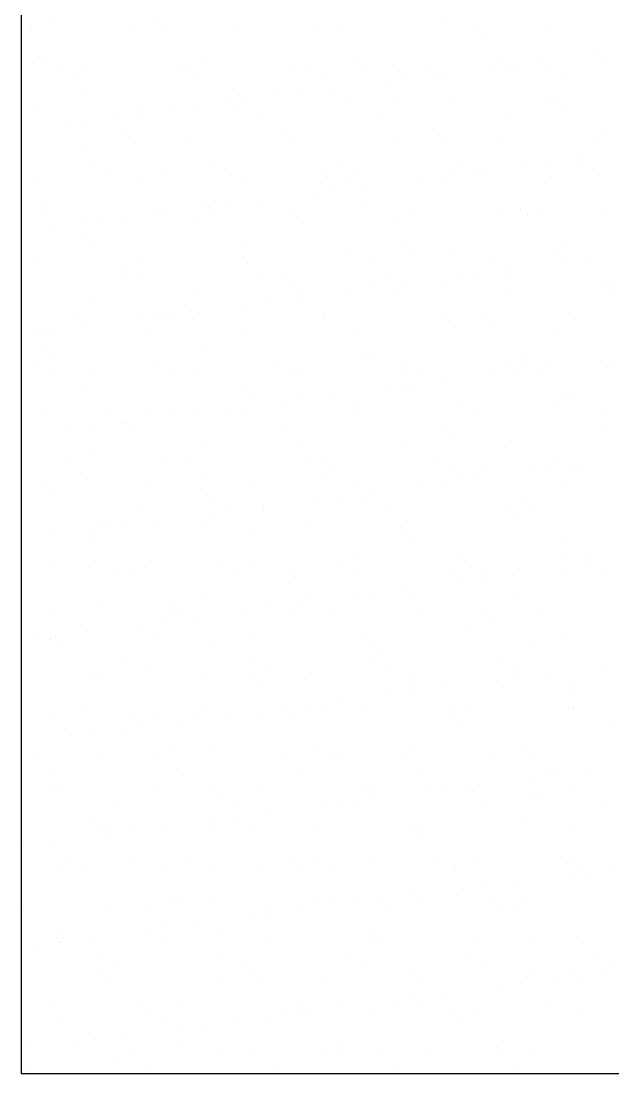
# Model space of a CAD drawing. Header units: metres. Extents: x 516 to 666, y 54 to 108.
# Drawn here: x 599.851 to 600.376, y 85.76 to 86.694 of the extents above; entities that cross this region are included whole.
import ezdxf

# ---------------------------------------------------------------- set-up
doc = ezdxf.new("R2010")
doc.units = ezdxf.units.M
doc.header["$LTSCALE"] = 30
doc.header["$MEASUREMENT"] = 0
doc.layers.get('0').update_dxf_attribs({"linetype": 'CONTINUOUS'})

msp = doc.modelspace()

# ---------------------------------------------------------------- linework, layer by layer
for p, q in [((599.85122, 88.69055), (599.85122, 85.76041)), ((599.85852, 86.6896), (599.85852, 86.6896)), ((599.87673, 86.692), (599.87673, 86.692)), ((599.95182, 86.68778), (599.95182, 86.68778)), ((599.97308, 86.69399), (599.97308, 86.69399)), ((599.97953, 86.68808), (599.97953, 86.68808)), ((600.11518, 86.69089), (600.11518, 86.69089)), ((600.13586, 86.69075), (600.13586, 86.69075)), ((600.22747, 86.69192), (600.22747, 86.69192)), ((600.25521, 86.68969), (600.25521, 86.68969)), ((600.31699, 86.69149), (600.31699, 86.69149)), ((599.86021, 86.68661), (599.86021, 86.68661)), ((600.04134, 86.68735), (600.04134, 86.68735)), ((600.26166, 86.68378), (600.26166, 86.68378)), ((599.86787, 86.66327), (599.86787, 86.66327)), ((600.00997, 86.66018), (600.00997, 86.66018)), ((600.3618, 86.66525), (600.3618, 86.66525)), ((600.3664, 86.66028), (600.3664, 86.66028)), ((599.87432, 86.65736), (599.87432, 86.65736)), ((599.88529, 86.65406), (599.88529, 86.65406)), ((599.90462, 86.65156), (599.90462, 86.65156)), ((599.99427, 86.65426), (599.99427, 86.65426)), ((599.99914, 86.65497), (599.99914, 86.65497)), ((600.09074, 86.65613), (600.09074, 86.65613)), ((600.10326, 86.65446), (600.10326, 86.65446)), ((600.15001, 86.65898), (600.15001, 86.65898)), ((600.15646, 86.65306), (600.15646, 86.65306)), ((600.18027, 86.6557), (600.18027, 86.6557)), ((600.21224, 86.65465), (600.21224, 86.65465)), ((600.26759, 86.65284), (600.26759, 86.65284)), ((600.27479, 86.65911), (600.27479, 86.65911)), ((600.28581, 86.65524), (600.28581, 86.65524)), ((600.29211, 86.65588), (600.29211, 86.65588)), ((600.31426, 86.65899), (600.31426, 86.65899)), ((600.32122, 86.65485), (600.32122, 86.65485)), ((599.90005, 86.64466), (599.90005, 86.64466)), ((600.00903, 86.64486), (600.00903, 86.64486)), ((600.11801, 86.64505), (600.11801, 86.64505)), ((600.19161, 86.64284), (600.19161, 86.64284)), ((600.22006, 86.64659), (600.22006, 86.64659)), ((600.227, 86.64525), (600.227, 86.64525)), ((600.33598, 86.64545), (600.33598, 86.64545)), ((600.12586, 86.63418), (600.12586, 86.63418)), ((600.17339, 86.64044), (600.17339, 86.64044)), ((599.90477, 86.62946), (599.90477, 86.62946)), ((600.04481, 86.62826), (600.04481, 86.62826)), ((600.05126, 86.62235), (600.05126, 86.62235)), ((600.07919, 86.62804), (600.07919, 86.62804)), ((600.0974, 86.63044), (600.0974, 86.63044)), ((600.13807, 86.62332), (600.13807, 86.62332)), ((600.18691, 86.62517), (600.18691, 86.62517)), ((600.22967, 86.62449), (600.22967, 86.62449)), ((600.3192, 86.62406), (600.3192, 86.62406)), ((600.32694, 86.62396), (600.32694, 86.62396)), ((599.86242, 86.61918), (599.86242, 86.61918)), ((599.95402, 86.62035), (599.95402, 86.62035)), ((599.98499, 86.61564), (599.98499, 86.61564)), ((600.0032, 86.61804), (600.0032, 86.61804)), ((600.03165, 86.62178), (600.03165, 86.62178)), ((600.04355, 86.61992), (600.04355, 86.61992)), ((600.33339, 86.61805), (600.33339, 86.61805)), ((599.909, 86.60563), (599.909, 86.60563)), ((599.93745, 86.60938), (599.93745, 86.60938)), ((599.95318, 86.61081), (599.95318, 86.61081)), ((600.06216, 86.61101), (600.06216, 86.61101)), ((600.17114, 86.61121), (600.17114, 86.61121)), ((600.28013, 86.61141), (600.28013, 86.61141)), ((599.89078, 86.60324), (599.89078, 86.60324)), ((599.9396, 86.59754), (599.9396, 86.59754)), ((600.0817, 86.59445), (600.0817, 86.59445)), ((599.94605, 86.59163), (599.94605, 86.59163)), ((600.00134, 86.58753), (600.00134, 86.58753)), ((600.09295, 86.5887), (600.09295, 86.5887)), ((600.18247, 86.58827), (600.18247, 86.58827)), ((600.22174, 86.59325), (600.22174, 86.59325)), ((600.22819, 86.58734), (600.22819, 86.58734)), ((600.27699, 86.59168), (600.27699, 86.59168)), ((600.36384, 86.59015), (600.36384, 86.59015)), ((600.3686, 86.59285), (600.3686, 86.59285)), ((599.90682, 86.58413), (599.90682, 86.58413)), ((599.91355, 86.56642), (599.91355, 86.56642)), ((600.02254, 86.56662), (600.02254, 86.56662)), ((600.13152, 86.56682), (600.13152, 86.56682)), ((600.2405, 86.56702), (600.2405, 86.56702)), ((600.29986, 86.56648), (600.29986, 86.56648)), ((600.31808, 86.56888), (600.31808, 86.56888)), ((600.34653, 86.57262), (600.34653, 86.57262)), ((600.34949, 86.56722), (600.34949, 86.56722)), ((599.92831, 86.55702), (599.92831, 86.55702)), ((599.9765, 86.56374), (599.9765, 86.56374)), ((600.0373, 86.55722), (600.0373, 86.55722)), ((600.11654, 86.56253), (600.11654, 86.56253)), ((600.14628, 86.55742), (600.14628, 86.55742)), ((600.23188, 86.55706), (600.23188, 86.55706)), ((600.25232, 86.56022), (600.25232, 86.56022)), ((600.25526, 86.55762), (600.25526, 86.55762)), ((600.25864, 86.55944), (600.25864, 86.55944)), ((600.36425, 86.55782), (600.36425, 86.55782)), ((599.86462, 86.55175), (599.86462, 86.55175)), ((599.95623, 86.55291), (599.95623, 86.55291)), ((600.04575, 86.55248), (600.04575, 86.55248)), ((600.12299, 86.55662), (600.12299, 86.55662)), ((600.14027, 86.55589), (600.14027, 86.55589)), ((600.15812, 86.54782), (600.15812, 86.54782)), ((600.20566, 86.55408), (600.20566, 86.55408)), ((600.22387, 86.55648), (600.22387, 86.55648)), ((600.3214, 86.55663), (600.3214, 86.55663)), ((600.11145, 86.54168), (600.11145, 86.54168)), ((600.12967, 86.54407), (600.12967, 86.54407)), ((599.8713, 86.53302), (599.8713, 86.53302)), ((600.01133, 86.53182), (600.01133, 86.53182)), ((600.01725, 86.52927), (600.01725, 86.52927)), ((600.03547, 86.53167), (600.03547, 86.53167)), ((600.06392, 86.53542), (600.06392, 86.53542)), ((600.15343, 86.52872), (600.15343, 86.52872)), ((599.87246, 86.52298), (599.87246, 86.52298)), ((599.96972, 86.52302), (599.96972, 86.52302)), ((599.98144, 86.52318), (599.98144, 86.52318)), ((600.00355, 86.5201), (600.00355, 86.5201)), ((600.01778, 86.52591), (600.01778, 86.52591)), ((600.09042, 86.52337), (600.09042, 86.52337)), ((600.09515, 86.52127), (600.09515, 86.52127)), ((600.18468, 86.52084), (600.18468, 86.52084)), ((600.19941, 86.52357), (600.19941, 86.52357)), ((600.2792, 86.52425), (600.2792, 86.52425)), ((600.29347, 86.52752), (600.29347, 86.52752)), ((600.29992, 86.52161), (600.29992, 86.52161)), ((600.30839, 86.52377), (600.30839, 86.52377)), ((600.37081, 86.52541), (600.37081, 86.52541)), ((599.87552, 86.51061), (599.87552, 86.51061)), ((599.90903, 86.5167), (599.90903, 86.5167)), ((599.92305, 86.51687), (599.92305, 86.51687)), ((599.94127, 86.51927), (599.94127, 86.51927)), ((599.90613, 86.5011), (599.90613, 86.5011)), ((599.91258, 86.49519), (599.91258, 86.49519)), ((600.04823, 86.49801), (600.04823, 86.49801)), ((600.18827, 86.4968), (600.18827, 86.4968)), ((600.33037, 86.49371), (600.33037, 86.49371)), ((599.86682, 86.48431), (599.86682, 86.48431)), ((599.95843, 86.48548), (599.95843, 86.48548)), ((600.04795, 86.48505), (600.04795, 86.48505)), ((600.14248, 86.48846), (600.14248, 86.48846)), ((600.19472, 86.49089), (600.19472, 86.49089)), ((600.23408, 86.48963), (600.23408, 86.48963)), ((600.32361, 86.4892), (600.32361, 86.4892)), ((600.35034, 86.48252), (600.35034, 86.48252)), ((599.94182, 86.47879), (599.94182, 86.47879)), ((600.0508, 86.47899), (600.0508, 86.47899)), ((600.15979, 86.47919), (600.15979, 86.47919)), ((600.26877, 86.47938), (600.26877, 86.47938)), ((600.28459, 86.47386), (600.28459, 86.47386)), ((600.33213, 86.48012), (600.33213, 86.48012)), ((599.94303, 86.46729), (599.94303, 86.46729)), ((599.95658, 86.46939), (599.95658, 86.46939)), ((600.06556, 86.46959), (600.06556, 86.46959)), ((600.08306, 86.46609), (600.08306, 86.46609)), ((600.17454, 86.46978), (600.17454, 86.46978)), ((600.23792, 86.46772), (600.23792, 86.46772)), ((600.25614, 86.47011), (600.25614, 86.47011)), ((600.28353, 86.46998), (600.28353, 86.46998)), ((600.08951, 86.46018), (600.08951, 86.46018)), ((600.14372, 86.45531), (600.14372, 86.45531)), ((600.16194, 86.45771), (600.16194, 86.45771)), ((600.19039, 86.46146), (600.19039, 86.46146)), ((600.22516, 86.46299), (600.22516, 86.46299)), ((600.2814, 86.45681), (600.2814, 86.45681)), ((600.3652, 86.46179), (600.3652, 86.46179)), ((600.37165, 86.45588), (600.37165, 86.45588)), ((600.37301, 86.45798), (600.37301, 86.45798)), ((599.91123, 86.44926), (599.91123, 86.44926)), ((600.00575, 86.45267), (600.00575, 86.45267)), ((600.06774, 86.44531), (600.06774, 86.44531)), ((600.09619, 86.44906), (600.09619, 86.44906)), ((600.09736, 86.45384), (600.09736, 86.45384)), ((600.18688, 86.45341), (600.18688, 86.45341)), ((599.90072, 86.43534), (599.90072, 86.43534)), ((599.97786, 86.43537), (599.97786, 86.43537)), ((600.00198, 86.43665), (600.00198, 86.43665)), ((600.0097, 86.43554), (600.0097, 86.43554)), ((600.04952, 86.44291), (600.04952, 86.44291)), ((600.11869, 86.43574), (600.11869, 86.43574)), ((600.22767, 86.43594), (600.22767, 86.43594)), ((600.33665, 86.43614), (600.33665, 86.43614)), ((599.95532, 86.43051), (599.95532, 86.43051)), ((599.97353, 86.43291), (599.97353, 86.43291)), ((599.98431, 86.42946), (599.98431, 86.42946)), ((600.11996, 86.43228), (600.11996, 86.43228)), ((600.26, 86.43108), (600.26, 86.43108)), ((599.86111, 86.41811), (599.86111, 86.41811)), ((599.86903, 86.41688), (599.86903, 86.41688)), ((599.87933, 86.42051), (599.87933, 86.42051)), ((599.90778, 86.42425), (599.90778, 86.42425)), ((599.96064, 86.41805), (599.96064, 86.41805)), ((600.05016, 86.41762), (600.05016, 86.41762)), ((600.14468, 86.42103), (600.14468, 86.42103)), ((600.23629, 86.42219), (600.23629, 86.42219)), ((600.26645, 86.42517), (600.26645, 86.42517)), ((600.32581, 86.42177), (600.32581, 86.42177)), ((599.87266, 86.40466), (599.87266, 86.40466)), ((599.87911, 86.39875), (599.87911, 86.39875)), ((600.01476, 86.40156), (600.01476, 86.40156)), ((600.15479, 86.40036), (600.15479, 86.40036)), ((599.8611, 86.39096), (599.8611, 86.39096)), ((599.97008, 86.39116), (599.97008, 86.39116)), ((600.07907, 86.39135), (600.07907, 86.39135)), ((600.16124, 86.39445), (600.16124, 86.39445)), ((600.18805, 86.39155), (600.18805, 86.39155)), ((600.28361, 86.38938), (600.28361, 86.38938)), ((600.29689, 86.39727), (600.29689, 86.39727)), ((600.29703, 86.39175), (600.29703, 86.39175)), ((600.36439, 86.39375), (600.36439, 86.39375)), ((600.37521, 86.39055), (600.37521, 86.39055)), ((599.87586, 86.38156), (599.87586, 86.38156)), ((599.91344, 86.38183), (599.91344, 86.38183)), ((599.98484, 86.38175), (599.98484, 86.38175)), ((600.00796, 86.38524), (600.00796, 86.38524)), ((600.09382, 86.38195), (600.09382, 86.38195)), ((600.09956, 86.38641), (600.09956, 86.38641)), ((600.18909, 86.38598), (600.18909, 86.38598)), ((600.20281, 86.38215), (600.20281, 86.38215)), ((600.27019, 86.38135), (600.27019, 86.38135)), ((600.28841, 86.38375), (600.28841, 86.38375)), ((600.31179, 86.38235), (600.31179, 86.38235)), ((600.31686, 86.3875), (600.31686, 86.3875)), ((599.90955, 86.37085), (599.90955, 86.37085)), ((600.1942, 86.37135), (600.1942, 86.37135)), ((600.22266, 86.37509), (600.22266, 86.37509)), ((600.04959, 86.36965), (600.04959, 86.36965)), ((600.05604, 86.36373), (600.05604, 86.36373)), ((600.12845, 86.36269), (600.12845, 86.36269)), ((600.17599, 86.36895), (600.17599, 86.36895)), ((600.19169, 86.36655), (600.19169, 86.36655)), ((600.33173, 86.36535), (600.33173, 86.36535)), ((600.08179, 86.35655), (600.08179, 86.35655)), ((600.1, 86.35895), (600.1, 86.35895)), ((600.14688, 86.35359), (600.14688, 86.35359)), ((600.23849, 86.35476), (600.23849, 86.35476)), ((600.32801, 86.35433), (600.32801, 86.35433)), ((600.33818, 86.35944), (600.33818, 86.35944)), ((599.87123, 86.34945), (599.87123, 86.34945)), ((599.92898, 86.34771), (599.92898, 86.34771)), ((599.96284, 86.35062), (599.96284, 86.35062)), ((599.98758, 86.34415), (599.98758, 86.34415)), ((600.0058, 86.34655), (600.0058, 86.34655)), ((600.03425, 86.35029), (600.03425, 86.35029)), ((600.03797, 86.34791), (600.03797, 86.34791)), ((600.05236, 86.35019), (600.05236, 86.35019)), ((600.14695, 86.34811), (600.14695, 86.34811)), ((600.25594, 86.3483), (600.25594, 86.3483)), ((600.36492, 86.3485), (600.36492, 86.3485)), ((599.9116, 86.33414), (599.9116, 86.33414)), ((599.94005, 86.33789), (599.94005, 86.33789)), ((599.94439, 86.33893), (599.94439, 86.33893)), ((599.95084, 86.33302), (599.95084, 86.33302)), ((600.08649, 86.33584), (600.08649, 86.33584)), ((600.22652, 86.33463), (600.22652, 86.33463)), ((599.89338, 86.33174), (599.89338, 86.33174)), ((600.23297, 86.32872), (600.23297, 86.32872)), ((600.36862, 86.33154), (600.36862, 86.33154)), ((599.91564, 86.3144), (599.91564, 86.3144)), ((600.01016, 86.31781), (600.01016, 86.31781)), ((600.10177, 86.31897), (600.10177, 86.31897)), ((600.19129, 86.31855), (600.19129, 86.31855)), ((600.28581, 86.32195), (600.28581, 86.32195)), ((599.98128, 86.30512), (599.98128, 86.30512)), ((599.88936, 86.30332), (599.88936, 86.30332)), ((599.99835, 86.30352), (599.99835, 86.30352)), ((600.10733, 86.30372), (600.10733, 86.30372)), ((600.12132, 86.30392), (600.12132, 86.30392)), ((600.12777, 86.29801), (600.12777, 86.29801)), ((600.21631, 86.30392), (600.21631, 86.30392)), ((600.26342, 86.30082), (600.26342, 86.30082)), ((600.32067, 86.29739), (600.32067, 86.29739)), ((600.3253, 86.30412), (600.3253, 86.30412)), ((600.34912, 86.30113), (600.34912, 86.30113)), ((599.90412, 86.29392), (599.90412, 86.29392)), ((600.0131, 86.29412), (600.0131, 86.29412)), ((600.12209, 86.29432), (600.12209, 86.29432)), ((600.14909, 86.28616), (600.14909, 86.28616)), ((600.23107, 86.29452), (600.23107, 86.29452)), ((600.2407, 86.28733), (600.2407, 86.28733)), ((600.25492, 86.28873), (600.25492, 86.28873)), ((600.30246, 86.29499), (600.30246, 86.29499)), ((600.33022, 86.2869), (600.33022, 86.2869)), ((600.34005, 86.29471), (600.34005, 86.29471)), ((599.87344, 86.28202), (599.87344, 86.28202)), ((599.96504, 86.28319), (599.96504, 86.28319)), ((600.05457, 86.28276), (600.05457, 86.28276)), ((600.20825, 86.28259), (600.20825, 86.28259)), ((600.22647, 86.28499), (600.22647, 86.28499)), ((599.87608, 86.2744), (599.87608, 86.2744)), ((600.01611, 86.2732), (600.01611, 86.2732)), ((600.02257, 86.26729), (600.02257, 86.26729)), ((600.11405, 86.27019), (600.11405, 86.27019)), ((600.13227, 86.27258), (600.13227, 86.27258)), ((600.15822, 86.27011), (600.15822, 86.27011)), ((600.16072, 86.27633), (600.16072, 86.27633)), ((600.29825, 86.2689), (600.29825, 86.2689)), ((599.95725, 86.26008), (599.95725, 86.26008)), ((600.01985, 86.25778), (600.01985, 86.25778)), ((600.03807, 86.26018), (600.03807, 86.26018)), ((600.06623, 86.26027), (600.06623, 86.26027)), ((600.06652, 86.26393), (600.06652, 86.26393)), ((600.17522, 86.26047), (600.17522, 86.26047)), ((600.2842, 86.26067), (600.2842, 86.26067)), ((600.3047, 86.26299), (600.3047, 86.26299)), ((599.97232, 86.25153), (599.97232, 86.25153)), ((600.01237, 86.25037), (600.01237, 86.25037)), ((600.10397, 86.25154), (600.10397, 86.25154)), ((600.1935, 86.25111), (600.1935, 86.25111)), ((600.28802, 86.25452), (600.28802, 86.25452)), ((599.87811, 86.23912), (599.87811, 86.23912)), ((599.91091, 86.24249), (599.91091, 86.24249)), ((599.91784, 86.24697), (599.91784, 86.24697)), ((599.92565, 86.24538), (599.92565, 86.24538)), ((599.94386, 86.24778), (599.94386, 86.24778)), ((600.05301, 86.23939), (600.05301, 86.23939)), ((599.91736, 86.23658), (599.91736, 86.23658)), ((600.19305, 86.23819), (600.19305, 86.23819)), ((600.1995, 86.23228), (600.1995, 86.23228)), ((600.33515, 86.23509), (600.33515, 86.23509)), ((599.87564, 86.21459), (599.87564, 86.21459)), ((599.91763, 86.21569), (599.91763, 86.21569)), ((599.96725, 86.21575), (599.96725, 86.21575)), ((600.02661, 86.21589), (600.02661, 86.21589)), ((600.05677, 86.21533), (600.05677, 86.21533)), ((600.13559, 86.21609), (600.13559, 86.21609)), ((600.15129, 86.21873), (600.15129, 86.21873)), ((600.2429, 86.2199), (600.2429, 86.2199)), ((600.24458, 86.21628), (600.24458, 86.21628)), ((600.33242, 86.21947), (600.33242, 86.21947)), ((600.35356, 86.21648), (600.35356, 86.21648)), ((599.93238, 86.20629), (599.93238, 86.20629)), ((599.94781, 86.20868), (599.94781, 86.20868)), ((600.04137, 86.20649), (600.04137, 86.20649)), ((600.08784, 86.20747), (600.08784, 86.20747)), ((600.15035, 86.20668), (600.15035, 86.20668)), ((600.22994, 86.20438), (600.22994, 86.20438)), ((600.25934, 86.20688), (600.25934, 86.20688)), ((600.28719, 86.20237), (600.28719, 86.20237)), ((600.33472, 86.20863), (600.33472, 86.20863)), ((600.35294, 86.21103), (600.35294, 86.21103)), ((600.36832, 86.20708), (600.36832, 86.20708)), ((600.36998, 86.20318), (600.36998, 86.20318)), ((600.09429, 86.20156), (600.09429, 86.20156)), ((600.24052, 86.19623), (600.24052, 86.19623)), ((600.25874, 86.19862), (600.25874, 86.19862)), ((600.10618, 86.18411), (600.10618, 86.18411)), ((600.14632, 86.18382), (600.14632, 86.18382)), ((600.16453, 86.18622), (600.16453, 86.18622)), ((600.19299, 86.18997), (600.19299, 86.18997)), ((600.1957, 86.18368), (600.1957, 86.18368)), ((600.29022, 86.18709), (600.29022, 86.18709)), ((599.92005, 86.17954), (599.92005, 86.17954)), ((599.98264, 86.17676), (599.98264, 86.17676)), ((600.01457, 86.18294), (600.01457, 86.18294)), ((600.07033, 86.17382), (600.07033, 86.17382)), ((600.09878, 86.17757), (600.09878, 86.17757)), ((599.87653, 86.17224), (599.87653, 86.17224)), ((599.98551, 86.17244), (599.98551, 86.17244)), ((599.98909, 86.17085), (599.98909, 86.17085)), ((600.00458, 86.16516), (600.00458, 86.16516)), ((600.05212, 86.17142), (600.05212, 86.17142)), ((600.0945, 86.17264), (600.0945, 86.17264)), ((600.12474, 86.17366), (600.12474, 86.17366)), ((600.20348, 86.17284), (600.20348, 86.17284)), ((600.26478, 86.17246), (600.26478, 86.17246)), ((600.27123, 86.16655), (600.27123, 86.16655)), ((600.31246, 86.17304), (600.31246, 86.17304)), ((599.95791, 86.15902), (599.95791, 86.15902)), ((599.97613, 86.16142), (599.97613, 86.16142)), ((599.86371, 86.14662), (599.86371, 86.14662)), ((599.87744, 86.14604), (599.87744, 86.14604)), ((599.87785, 86.14715), (599.87785, 86.14715)), ((599.88193, 86.14902), (599.88193, 86.14902)), ((599.91038, 86.15276), (599.91038, 86.15276)), ((599.96945, 86.14832), (599.96945, 86.14832)), ((600.05898, 86.14789), (600.05898, 86.14789)), ((600.1535, 86.1513), (600.1535, 86.1513)), ((600.2451, 86.15247), (600.2451, 86.15247)), ((600.33463, 86.15204), (600.33463, 86.15204)), ((599.88389, 86.14013), (599.88389, 86.14013)), ((600.01954, 86.14295), (600.01954, 86.14295)), ((600.15957, 86.14175), (600.15957, 86.14175)), ((600.30167, 86.13865), (600.30167, 86.13865)), ((599.94589, 86.12805), (599.94589, 86.12805)), ((600.05487, 86.12825), (600.05487, 86.12825)), ((600.16386, 86.12845), (600.16386, 86.12845)), ((600.16602, 86.13583), (600.16602, 86.13583)), ((600.27284, 86.12865), (600.27284, 86.12865)), ((599.85166, 86.11845), (599.85166, 86.11845)), ((599.96065, 86.11865), (599.96065, 86.11865)), ((600.06963, 86.11885), (600.06963, 86.11885)), ((600.17862, 86.11905), (600.17862, 86.11905)), ((600.2876, 86.11925), (600.2876, 86.11925)), ((600.29243, 86.11966), (600.29243, 86.11966)), ((600.36699, 86.12226), (600.36699, 86.12226)), ((599.91433, 86.11223), (599.91433, 86.11223)), ((599.92225, 86.11211), (599.92225, 86.11211)), ((600.01678, 86.11551), (600.01678, 86.11551)), ((600.05437, 86.11103), (600.05437, 86.11103)), ((600.10838, 86.11668), (600.10838, 86.11668)), ((600.1979, 86.11625), (600.1979, 86.11625)), ((600.27279, 86.10986), (600.27279, 86.10986)), ((600.291, 86.11226), (600.291, 86.11226)), ((600.31945, 86.11601), (600.31945, 86.11601)), ((600.06082, 86.10512), (600.06082, 86.10512)), ((600.19647, 86.10794), (600.19647, 86.10794)), ((600.1968, 86.09986), (600.1968, 86.09986)), ((600.22525, 86.1036), (600.22525, 86.1036)), ((600.33651, 86.10673), (600.33651, 86.10673)), ((600.34296, 86.10082), (600.34296, 86.10082)), ((600.13105, 86.0912), (600.13105, 86.0912)), ((600.17859, 86.09746), (600.17859, 86.09746)), ((599.90479, 86.08461), (599.90479, 86.08461)), ((599.97166, 86.08089), (599.97166, 86.08089)), ((600.01378, 86.08481), (600.01378, 86.08481)), ((600.06118, 86.08046), (600.06118, 86.08046)), ((600.08438, 86.08506), (600.08438, 86.08506)), ((600.1026, 86.08746), (600.1026, 86.08746)), ((600.12276, 86.085), (600.12276, 86.085)), ((600.1557, 86.08387), (600.1557, 86.08387)), ((600.23174, 86.0852), (600.23174, 86.0852)), ((600.24731, 86.08504), (600.24731, 86.08504)), ((600.33683, 86.08461), (600.33683, 86.08461)), ((600.34073, 86.0854), (600.34073, 86.0854)), ((599.88005, 86.07972), (599.88005, 86.07972)), ((599.94917, 86.08031), (599.94917, 86.08031)), ((599.95562, 86.0744), (599.95562, 86.0744)), ((599.99018, 86.07266), (599.99018, 86.07266)), ((600.0084, 86.07505), (600.0084, 86.07505)), ((600.03685, 86.0788), (600.03685, 86.0788)), ((600.09127, 86.07722), (600.09127, 86.07722)), ((600.2313, 86.07602), (600.2313, 86.07602)), ((600.3734, 86.07292), (600.3734, 86.07292)), ((599.91419, 86.06265), (599.91419, 86.06265)), ((599.94265, 86.0664), (599.94265, 86.0664)), ((600.23775, 86.07011), (600.23775, 86.07011)), ((599.89598, 86.06025), (599.89598, 86.06025)), ((599.92446, 86.04467), (599.92446, 86.04467)), ((599.98606, 86.0465), (599.98606, 86.0465)), ((600.01898, 86.04808), (600.01898, 86.04808)), ((600.11059, 86.04925), (600.11059, 86.04925)), ((600.1261, 86.0453), (600.1261, 86.0453)), ((600.20011, 86.04882), (600.20011, 86.04882)), ((600.29463, 86.05222), (600.29463, 86.05222)), ((599.86517, 86.04022), (599.86517, 86.04022)), ((599.97415, 86.04042), (599.97415, 86.04042)), ((600.08314, 86.04062), (600.08314, 86.04062)), ((600.13255, 86.03939), (600.13255, 86.03939)), ((600.19212, 86.04082), (600.19212, 86.04082)), ((600.2682, 86.04221), (600.2682, 86.04221)), ((600.30111, 86.04101), (600.30111, 86.04101)), ((599.87993, 86.03082), (599.87993, 86.03082)), ((599.98891, 86.03102), (599.98891, 86.03102)), ((600.0979, 86.03122), (600.0979, 86.03122)), ((600.20688, 86.03141), (600.20688, 86.03141)), ((600.31586, 86.03161), (600.31586, 86.03161)), ((600.32327, 86.0259), (600.32327, 86.0259)), ((600.35172, 86.02964), (600.35172, 86.02964)), ((599.88086, 86.01579), (599.88086, 86.01579)), ((600.15791, 86.01644), (600.15791, 86.01644)), ((600.24951, 86.0176), (600.24951, 86.0176)), ((600.25752, 86.01724), (600.25752, 86.01724)), ((600.30505, 86.0235), (600.30505, 86.0235)), ((600.33904, 86.01717), (600.33904, 86.01717)), ((599.88226, 86.01229), (599.88226, 86.01229)), ((599.97386, 86.01346), (599.97386, 86.01346)), ((600.0209, 86.01459), (600.0209, 86.01459)), ((600.02735, 86.00868), (600.02735, 86.00868)), ((600.06339, 86.01303), (600.06339, 86.01303)), ((600.163, 86.01149), (600.163, 86.01149)), ((600.21085, 86.0111), (600.21085, 86.0111)), ((600.22907, 86.0135), (600.22907, 86.0135)), ((600.30303, 86.01029), (600.30303, 86.01029)), ((599.93306, 85.99697), (599.93306, 85.99697)), ((600.04204, 85.99717), (600.04204, 85.99717)), ((600.11665, 85.9987), (600.11665, 85.9987)), ((600.13487, 86.00109), (600.13487, 86.00109)), ((600.15102, 85.99737), (600.15102, 85.99737)), ((600.16332, 86.00484), (600.16332, 86.00484)), ((600.26001, 85.99757), (600.26001, 85.99757)), ((600.30948, 86.00438), (600.30948, 86.00438)), ((600.36899, 85.99777), (600.36899, 85.99777)), ((600.04066, 85.98869), (600.04066, 85.98869)), ((600.06911, 85.99244), (600.06911, 85.99244)), ((599.91569, 85.98387), (599.91569, 85.98387)), ((599.92214, 85.97796), (599.92214, 85.97796)), ((599.97491, 85.98004), (599.97491, 85.98004)), ((600.02118, 85.98065), (600.02118, 85.98065)), ((600.02245, 85.98629), (600.02245, 85.98629)), ((600.05779, 85.98078), (600.05779, 85.98078)), ((600.11279, 85.98182), (600.11279, 85.98182)), ((600.19783, 85.97957), (600.19783, 85.97957)), ((600.20231, 85.98139), (600.20231, 85.98139)), ((600.29684, 85.98479), (600.29684, 85.98479)), ((599.92666, 85.97724), (599.92666, 85.97724)), ((599.92825, 85.97389), (599.92825, 85.97389)), ((599.94646, 85.97629), (599.94646, 85.97629)), ((600.20428, 85.97366), (600.20428, 85.97366)), ((600.33993, 85.97648), (600.33993, 85.97648)), ((599.85226, 85.96389), (599.85226, 85.96389)), ((599.88071, 85.96763), (599.88071, 85.96763)), ((599.89344, 85.95259), (599.89344, 85.95259)), ((599.95259, 85.95006), (599.95259, 85.95006)), ((600.00242, 85.95279), (600.00242, 85.95279)), ((600.1114, 85.95298), (600.1114, 85.95298)), ((600.22039, 85.95318), (600.22039, 85.95318)), ((600.25172, 85.95017), (600.25172, 85.95017)), ((600.32937, 85.95338), (600.32937, 85.95338)), ((600.34124, 85.94974), (600.34124, 85.94974)), ((599.88446, 85.94486), (599.88446, 85.94486)), ((599.90819, 85.94319), (599.90819, 85.94319)), ((599.97607, 85.94603), (599.97607, 85.94603)), ((600.01718, 85.94338), (600.01718, 85.94338)), ((600.06559, 85.9456), (600.06559, 85.9456)), ((600.09263, 85.94886), (600.09263, 85.94886)), ((600.09908, 85.94295), (600.09908, 85.94295)), ((600.12616, 85.94358), (600.12616, 85.94358)), ((600.16011, 85.949), (600.16011, 85.949)), ((600.23473, 85.94576), (600.23473, 85.94576)), ((600.23514, 85.94378), (600.23514, 85.94378)), ((600.34413, 85.94398), (600.34413, 85.94398)), ((600.37476, 85.94456), (600.37476, 85.94456)), ((600.28979, 85.93088), (600.28979, 85.93088)), ((600.33732, 85.93714), (600.33732, 85.93714)), ((600.35554, 85.93953), (600.35554, 85.93953)), ((600.24312, 85.92473), (600.24312, 85.92473)), ((600.26133, 85.92713), (600.26133, 85.92713)), ((599.98742, 85.91814), (599.98742, 85.91814)), ((599.99387, 85.91223), (599.99387, 85.91223)), ((600.02339, 85.91322), (600.02339, 85.91322)), ((600.11499, 85.91438), (600.11499, 85.91438)), ((600.12952, 85.91505), (600.12952, 85.91505)), ((600.14892, 85.91233), (600.14892, 85.91233)), ((600.16713, 85.91473), (600.16713, 85.91473)), ((600.19558, 85.91848), (600.19558, 85.91848)), ((600.20452, 85.91395), (600.20452, 85.91395)), ((600.26956, 85.91385), (600.26956, 85.91385)), ((600.29904, 85.91736), (600.29904, 85.91736)), ((599.85234, 85.90914), (599.85234, 85.90914)), ((599.92887, 85.90981), (599.92887, 85.90981)), ((599.96132, 85.90934), (599.96132, 85.90934)), ((600.0703, 85.90954), (600.0703, 85.90954)), ((600.10138, 85.90607), (600.10138, 85.90607)), ((600.17929, 85.90974), (600.17929, 85.90974)), ((600.27601, 85.90794), (600.27601, 85.90794)), ((600.28827, 85.90993), (600.28827, 85.90993)), ((600.00718, 85.89367), (600.00718, 85.89367)), ((600.05471, 85.89993), (600.05471, 85.89993)), ((600.07293, 85.90233), (600.07293, 85.90233)), ((599.88222, 85.88743), (599.88222, 85.88743)), ((599.96051, 85.88753), (599.96051, 85.88753)), ((599.97873, 85.88993), (599.97873, 85.88993)), ((600.02432, 85.88433), (600.02432, 85.88433)), ((599.86631, 85.87513), (599.86631, 85.87513)), ((599.88453, 85.87752), (599.88453, 85.87752)), ((599.88667, 85.87743), (599.88667, 85.87743)), ((599.88867, 85.88152), (599.88867, 85.88152)), ((599.91298, 85.88127), (599.91298, 85.88127)), ((599.97827, 85.8786), (599.97827, 85.8786)), ((600.0678, 85.87817), (600.0678, 85.87817)), ((600.16232, 85.88157), (600.16232, 85.88157)), ((600.16436, 85.88313), (600.16436, 85.88313)), ((600.17081, 85.87722), (600.17081, 85.87722)), ((600.25392, 85.88274), (600.25392, 85.88274)), ((600.30646, 85.88004), (600.30646, 85.88004)), ((600.34345, 85.88231), (600.34345, 85.88231)), ((600.24865, 85.86555), (600.24865, 85.86555)), ((600.35763, 85.86575), (600.35763, 85.86575)), ((599.9217, 85.86495), (599.9217, 85.86495)), ((600.03068, 85.86515), (600.03068, 85.86515)), ((600.13967, 85.86535), (600.13967, 85.86535)), ((600.37239, 85.85634), (600.37239, 85.85634)), ((599.91912, 85.85362), (599.91912, 85.85362)), ((599.93646, 85.85555), (599.93646, 85.85555)), ((600.04544, 85.85575), (600.04544, 85.85575)), ((600.05915, 85.85242), (600.05915, 85.85242)), ((600.1172, 85.84695), (600.1172, 85.84695)), ((600.15442, 85.85595), (600.15442, 85.85595)), ((600.20125, 85.84932), (600.20125, 85.84932)), ((600.26341, 85.85615), (600.26341, 85.85615)), ((600.30124, 85.84993), (600.30124, 85.84993)), ((600.34129, 85.84812), (600.34129, 85.84812)), ((600.36959, 85.85077), (600.36959, 85.85077)), ((599.93107, 85.84238), (599.93107, 85.84238)), ((600.02559, 85.84578), (600.02559, 85.84578)), ((600.0656, 85.8465), (600.0656, 85.8465)), ((600.20672, 85.84652), (600.20672, 85.84652)), ((600.27538, 85.83837), (600.27538, 85.83837)), ((600.2936, 85.84077), (600.2936, 85.84077)), ((600.32205, 85.84452), (600.32205, 85.84452)), ((600.34774, 85.84221), (600.34774, 85.84221)), ((600.1994, 85.82837), (600.1994, 85.82837)), ((600.22785, 85.83211), (600.22785, 85.83211)), ((599.8806, 85.82151), (599.8806, 85.82151)), ((599.95395, 85.8217), (599.95395, 85.8217)), ((599.98959, 85.82171), (599.98959, 85.82171)), ((600.09857, 85.8219), (600.09857, 85.8219)), ((600.13365, 85.81971), (600.13365, 85.81971)), ((600.18118, 85.82597), (600.18118, 85.82597)), ((600.20755, 85.8221), (600.20755, 85.8221)), ((600.31654, 85.8223), (600.31654, 85.8223)), ((599.88887, 85.81), (599.88887, 85.81)), ((599.9604, 85.81579), (599.9604, 85.81579)), ((599.98048, 85.81116), (599.98048, 85.81116)), ((600.07, 85.81073), (600.07, 85.81073)), ((600.08698, 85.81357), (600.08698, 85.81357)), ((600.09605, 85.81861), (600.09605, 85.81861)), ((600.1052, 85.81597), (600.1052, 85.81597)), ((600.16452, 85.81414), (600.16452, 85.81414)), ((600.23609, 85.8174), (600.23609, 85.8174)), ((600.24254, 85.81149), (600.24254, 85.81149)), ((600.25613, 85.81531), (600.25613, 85.81531)), ((600.34565, 85.81488), (600.34565, 85.81488)), ((599.99278, 85.80117), (599.99278, 85.80117)), ((600.01099, 85.80356), (600.01099, 85.80356)), ((600.03945, 85.80731), (600.03945, 85.80731)), ((599.91679, 85.79116), (599.91679, 85.79116)), ((599.94524, 85.79491), (599.94524, 85.79491)), ((599.8552, 85.78507), (599.8552, 85.78507)), ((599.89858, 85.78876), (599.89858, 85.78876)), ((599.99085, 85.78789), (599.99085, 85.78789)), ((600.13088, 85.78669), (600.13088, 85.78669)), ((600.27298, 85.78359), (600.27298, 85.78359)), ((600.30345, 85.7825), (600.30345, 85.7825)), ((599.93328, 85.77495), (599.93328, 85.77495)), ((599.94996, 85.77732), (599.94996, 85.77732)), ((600.0278, 85.77835), (600.0278, 85.77835)), ((600.05895, 85.77752), (600.05895, 85.77752)), ((600.1194, 85.77952), (600.1194, 85.77952)), ((600.13733, 85.78078), (600.13733, 85.78078)), ((600.16793, 85.77771), (600.16793, 85.77771)), ((600.20893, 85.77909), (600.20893, 85.77909)), ((600.27691, 85.77791), (600.27691, 85.77791)), ((599.85574, 85.76772), (599.85574, 85.76772)), ((599.96472, 85.76792), (599.96472, 85.76792)), ((600.0737, 85.76812), (600.0737, 85.76812)), ((600.18269, 85.76831), (600.18269, 85.76831)), ((600.29167, 85.76851), (600.29167, 85.76851)), ((600.89996, 85.76041), (599.85122, 85.76041))]:
    msp.add_line(p, q)

doc.saveas('drawing.dxf')
